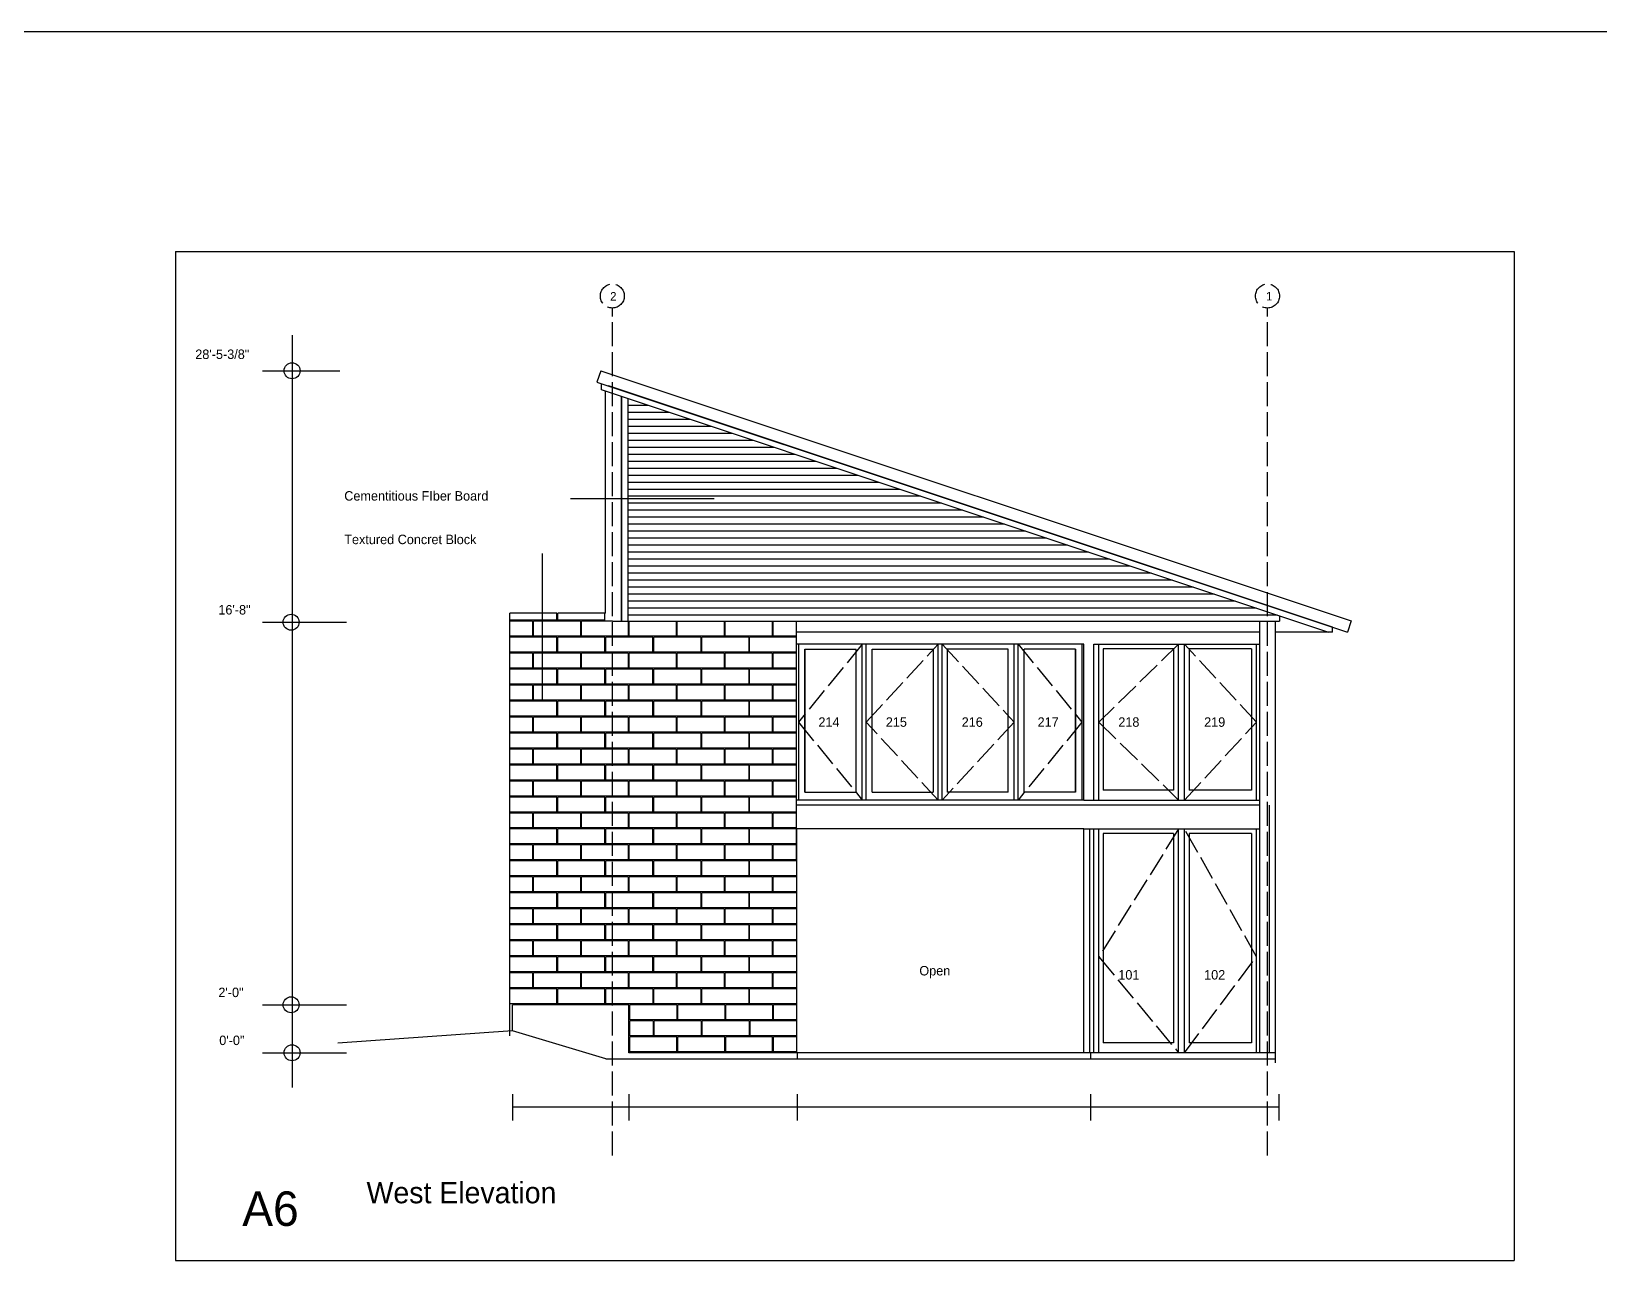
# Model space of a CAD drawing. Header units: inches. Extents: x -285 to 6358, y -2516 to 3346.
# Drawn here: x 3732 to 4518, y 723 to 1339 of the extents above; entities that cross this region are included whole.
import ezdxf

# ---------------------------------------------------------------- set-up
doc = ezdxf.new("R2010")
doc.units = ezdxf.units.IN
doc.header["$MEASUREMENT"] = 0
doc.linetypes.add('ACAD_ISO02W100', pattern=[15, 12, -3])
for name, color, linetype in [('blocks', 251, 'Continuous'), ('const', 7, 'Continuous'), ('e1', 7, 'Continuous'), ('e2', 251, 'Continuous'), ('glassSwing', 172, 'ACAD_ISO02W100'), ('grid', 252, 'ACAD_ISO02W100'), ('walls', 7, 'Continuous')]:
    doc.layers.add(name, color=color, linetype=linetype)

msp = doc.modelspace()

# ---------------------------------------------------------------- linework, layer by layer
for p, q in [((3804.63, 1228.42), (4474.76, 1228.42)), ((3804.63, 1228.42), (3804.63, 723.41)), ((4474.76, 1228.42), (4474.76, 723.41)), ((3804.63, 723.41), (4474.76, 723.41))]:
    msp.add_line(p, q)
at = {"layer": 'blocks'}
for p, q in [((3995.56, 1043.95), (3995.56, 1047.45)), ((3996.06, 1043.95), (3996.06, 1047.45)), ((4019.56, 1043.95), (4019.56, 1047.45)), ((3995.56, 1043.95), (3972.06, 1043.95)), ((3983.31, 1043.45), (3972.06, 1043.45)), ((3983.31, 1043.45), (3983.31, 1035.95)), ((3983.81, 1035.95), (3983.81, 1043.45)), ((4007.31, 1043.45), (3983.81, 1043.45)), ((4019.56, 1043.95), (3996.06, 1043.95)), ((4007.31, 1043.45), (4007.31, 1035.95)), ((4007.81, 1035.95), (4007.81, 1043.45)), ((4023.31, 1043.45), (4007.81, 1043.45)), ((4031.31, 1043.45), (4031.31, 1035.95)), ((4031.81, 1035.95), (4031.81, 1043.45)), ((4055.31, 1043.45), (4055.31, 1035.95)), ((4055.81, 1035.95), (4055.81, 1043.45)), ((4079.31, 1043.45), (4079.31, 1035.95)), ((4079.81, 1035.95), (4079.81, 1043.45)), ((4103.31, 1043.45), (4103.31, 1035.95)), ((4103.81, 1035.95), (4103.81, 1043.45)), ((3983.31, 1035.95), (3972.06, 1035.95)), ((3995.56, 1035.45), (3972.06, 1035.45)), ((4007.31, 1035.95), (3983.81, 1035.95)), ((3995.56, 1027.95), (3995.56, 1035.45)), ((3996.06, 1027.95), (3996.06, 1035.45)), ((4019.56, 1035.45), (3996.06, 1035.45)), ((4031.31, 1035.95), (4007.81, 1035.95)), ((4019.56, 1027.95), (4019.56, 1035.45)), ((4043.56, 1035.45), (4020.06, 1035.45)), ((4020.06, 1027.95), (4020.06, 1035.45)), ((4055.31, 1035.95), (4031.81, 1035.95)), ((4043.56, 1027.95), (4043.56, 1035.45)), ((4044.06, 1027.95), (4044.06, 1035.45)), ((4067.56, 1035.45), (4044.06, 1035.45)), ((4079.31, 1035.95), (4055.81, 1035.95)), ((4067.56, 1035.45), (4067.56, 1027.95)), ((4091.56, 1035.45), (4068.06, 1035.45)), ((4068.06, 1027.95), (4068.06, 1035.45)), ((4103.31, 1035.95), (4079.81, 1035.95)), ((4091.56, 1035.45), (4091.56, 1027.95)), ((4092.06, 1027.95), (4092.06, 1035.45)), ((4115.56, 1035.45), (4092.06, 1035.45)), ((4115.56, 1035.95), (4103.81, 1035.95)), ((3995.56, 1027.95), (3972.06, 1027.95)), ((3983.31, 1027.45), (3972.06, 1027.45)), ((3983.31, 1027.45), (3983.31, 1019.95)), ((3983.81, 1019.95), (3983.81, 1027.45)), ((4007.31, 1027.45), (3983.81, 1027.45)), ((4019.56, 1027.95), (3996.06, 1027.95)), ((4007.31, 1027.45), (4007.31, 1019.95)), ((4031.31, 1027.45), (4007.81, 1027.45)), ((4007.81, 1019.95), (4007.81, 1027.45)), ((4043.56, 1027.95), (4020.06, 1027.95)), ((4031.31, 1027.45), (4031.31, 1019.95)), ((4031.81, 1019.95), (4031.81, 1027.45)), ((4055.31, 1027.45), (4031.81, 1027.45)), ((4067.56, 1027.95), (4044.06, 1027.95)), ((4055.31, 1027.45), (4055.31, 1019.95)), ((4079.31, 1027.45), (4055.81, 1027.45)), ((4055.81, 1019.95), (4055.81, 1027.45)), ((4091.56, 1027.95), (4068.06, 1027.95)), ((4079.31, 1027.45), (4079.31, 1019.95)), ((4103.31, 1027.45), (4079.81, 1027.45)), ((4079.81, 1019.95), (4079.81, 1027.45)), ((4115.56, 1027.95), (4092.06, 1027.95)), ((4103.31, 1027.45), (4103.31, 1019.95)), ((4115.56, 1027.45), (4103.81, 1027.45)), ((4103.81, 1019.95), (4103.81, 1027.45)), ((3983.31, 1019.95), (3972.06, 1019.95)), ((3995.56, 1019.45), (3972.06, 1019.45)), ((4007.31, 1019.95), (3983.81, 1019.95)), ((3995.56, 1011.95), (3995.56, 1019.45)), ((3996.06, 1011.95), (3996.06, 1019.45)), ((4019.56, 1019.45), (3996.06, 1019.45)), ((4031.31, 1019.95), (4007.81, 1019.95)), ((4019.56, 1011.95), (4019.56, 1019.45)), ((4043.56, 1019.45), (4020.06, 1019.45)), ((4020.06, 1011.95), (4020.06, 1019.45)), ((4055.31, 1019.95), (4031.81, 1019.95)), ((4043.56, 1011.95), (4043.56, 1019.45)), ((4044.06, 1011.95), (4044.06, 1019.45)), ((4067.56, 1019.45), (4044.06, 1019.45)), ((4079.31, 1019.95), (4055.81, 1019.95)), ((4067.56, 1019.45), (4067.56, 1011.95)), ((4091.56, 1019.45), (4068.06, 1019.45)), ((4068.06, 1011.95), (4068.06, 1019.45)), ((4103.31, 1019.95), (4079.81, 1019.95)), ((4091.56, 1019.45), (4091.56, 1011.95)), ((4092.06, 1011.95), (4092.06, 1019.45)), ((4115.56, 1019.45), (4092.06, 1019.45)), ((4115.56, 1019.95), (4103.81, 1019.95)), ((3995.56, 1011.95), (3972.06, 1011.95)), ((3983.31, 1011.45), (3972.06, 1011.45)), ((3983.31, 1011.45), (3983.31, 1003.95)), ((3983.81, 1003.95), (3983.81, 1011.45)), ((4007.31, 1011.45), (3983.81, 1011.45)), ((4019.56, 1011.95), (3996.06, 1011.95)), ((4007.31, 1011.45), (4007.31, 1003.95)), ((4031.31, 1011.45), (4007.81, 1011.45)), ((4007.81, 1003.95), (4007.81, 1011.45)), ((4043.56, 1011.95), (4020.06, 1011.95)), ((4031.31, 1011.45), (4031.31, 1003.95)), ((4031.81, 1003.95), (4031.81, 1011.45)), ((4055.31, 1011.45), (4031.81, 1011.45)), ((4067.56, 1011.95), (4044.06, 1011.95)), ((4055.31, 1011.45), (4055.31, 1003.95)), ((4079.31, 1011.45), (4055.81, 1011.45)), ((4055.81, 1003.95), (4055.81, 1011.45)), ((4091.56, 1011.95), (4068.06, 1011.95)), ((4079.31, 1011.45), (4079.31, 1003.95)), ((4103.31, 1011.45), (4079.81, 1011.45)), ((4079.81, 1003.95), (4079.81, 1011.45)), ((4115.56, 1011.95), (4092.06, 1011.95)), ((4103.31, 1011.45), (4103.31, 1003.95)), ((4115.56, 1011.45), (4103.81, 1011.45)), ((4103.81, 1003.95), (4103.81, 1011.45)), ((3983.31, 1003.95), (3972.06, 1003.95)), ((3995.56, 1003.45), (3972.06, 1003.45)), ((4007.31, 1003.95), (3983.81, 1003.95)), ((3995.56, 995.95), (3995.56, 1003.45)), ((3996.06, 995.95), (3996.06, 1003.45)), ((4019.56, 1003.45), (3996.06, 1003.45)), ((4031.31, 1003.95), (4007.81, 1003.95)), ((4019.56, 995.95), (4019.56, 1003.45)), ((4043.56, 1003.45), (4020.06, 1003.45)), ((4020.06, 995.95), (4020.06, 1003.45)), ((4055.31, 1003.95), (4031.81, 1003.95)), ((4043.56, 995.95), (4043.56, 1003.45)), ((4044.06, 995.95), (4044.06, 1003.45)), ((4067.56, 1003.45), (4044.06, 1003.45)), ((4079.31, 1003.95), (4055.81, 1003.95)), ((4067.56, 1003.45), (4067.56, 995.95)), ((4068.06, 995.95), (4068.06, 1003.45)), ((4091.56, 1003.45), (4068.06, 1003.45)), ((4103.31, 1003.95), (4079.81, 1003.95)), ((4091.56, 1003.45), (4091.56, 995.95)), ((4092.06, 995.95), (4092.06, 1003.45)), ((4115.56, 1003.45), (4092.06, 1003.45)), ((4115.56, 1003.95), (4103.81, 1003.95)), ((3995.56, 995.95), (3972.06, 995.95)), ((3983.31, 995.45), (3972.06, 995.45)), ((3983.31, 995.45), (3983.31, 987.95)), ((3983.81, 987.95), (3983.81, 995.45)), ((4007.31, 995.45), (3983.81, 995.45)), ((4019.56, 995.95), (3996.06, 995.95)), ((4007.31, 995.45), (4007.31, 987.95)), ((4031.31, 995.45), (4007.81, 995.45)), ((4007.81, 987.95), (4007.81, 995.45)), ((4043.56, 995.95), (4020.06, 995.95)), ((4031.31, 995.45), (4031.31, 987.95)), ((4031.81, 987.95), (4031.81, 995.45)), ((4055.31, 995.45), (4031.81, 995.45)), ((4067.56, 995.95), (4044.06, 995.95)), ((4055.31, 995.45), (4055.31, 987.95)), ((4079.31, 995.45), (4055.81, 995.45)), ((4055.81, 987.95), (4055.81, 995.45)), ((4091.56, 995.95), (4068.06, 995.95)), ((4079.31, 995.45), (4079.31, 987.95)), ((4103.31, 995.45), (4079.81, 995.45)), ((4079.81, 987.95), (4079.81, 995.45)), ((4115.56, 995.95), (4092.06, 995.95)), ((4103.31, 995.45), (4103.31, 987.95)), ((4115.56, 995.45), (4103.81, 995.45)), ((4103.81, 987.95), (4103.81, 995.45)), ((3983.31, 987.95), (3972.06, 987.95)), ((3995.56, 987.45), (3972.06, 987.45)), ((4007.31, 987.95), (3983.81, 987.95)), ((3995.56, 979.95), (3995.56, 987.45)), ((3996.06, 979.95), (3996.06, 987.45)), ((4019.56, 987.45), (3996.06, 987.45)), ((4031.31, 987.95), (4007.81, 987.95)), ((4019.56, 979.95), (4019.56, 987.45)), ((4043.56, 987.45), (4020.06, 987.45)), ((4020.06, 979.95), (4020.06, 987.45)), ((4055.31, 987.95), (4031.81, 987.95)), ((4043.56, 979.95), (4043.56, 987.45)), ((4044.06, 979.95), (4044.06, 987.45)), ((4067.56, 987.45), (4044.06, 987.45)), ((4079.31, 987.95), (4055.81, 987.95)), ((4067.56, 987.45), (4067.56, 979.95)), ((4091.56, 987.45), (4068.06, 987.45)), ((4068.06, 979.95), (4068.06, 987.45)), ((4103.31, 987.95), (4079.81, 987.95)), ((4091.56, 987.45), (4091.56, 979.95)), ((4092.06, 979.95), (4092.06, 987.45)), ((4115.56, 987.45), (4092.06, 987.45)), ((4115.56, 987.95), (4103.81, 987.95)), ((3995.56, 979.95), (3972.06, 979.95)), ((3983.31, 979.45), (3972.06, 979.45)), ((3983.31, 979.45), (3983.31, 971.95)), ((3983.81, 971.95), (3983.81, 979.45)), ((4007.31, 979.45), (3983.81, 979.45)), ((4019.56, 979.95), (3996.06, 979.95)), ((4007.31, 979.45), (4007.31, 971.95)), ((4031.31, 979.45), (4007.81, 979.45)), ((4007.81, 971.95), (4007.81, 979.45)), ((4043.56, 979.95), (4020.06, 979.95)), ((4031.31, 979.45), (4031.31, 971.95)), ((4031.81, 971.95), (4031.81, 979.45)), ((4055.31, 979.45), (4031.81, 979.45)), ((4067.56, 979.95), (4044.06, 979.95)), ((4055.31, 979.45), (4055.31, 971.95)), ((4079.31, 979.45), (4055.81, 979.45)), ((4055.81, 971.95), (4055.81, 979.45)), ((4091.56, 979.95), (4068.06, 979.95)), ((4079.31, 979.45), (4079.31, 971.95)), ((4103.31, 979.45), (4079.81, 979.45)), ((4079.81, 971.95), (4079.81, 979.45)), ((4115.56, 979.95), (4092.06, 979.95)), ((4103.31, 979.45), (4103.31, 971.95)), ((4115.56, 979.45), (4103.81, 979.45)), ((4103.81, 971.95), (4103.81, 979.45)), ((3983.31, 971.95), (3972.06, 971.95)), ((3995.56, 971.45), (3972.06, 971.45)), ((4007.31, 971.95), (3983.81, 971.95)), ((3995.56, 963.95), (3995.56, 971.45)), ((4019.56, 971.45), (3996.06, 971.45)), ((3996.06, 963.95), (3996.06, 971.45)), ((4031.31, 971.95), (4007.81, 971.95)), ((4019.56, 963.95), (4019.56, 971.45)), ((4043.56, 971.45), (4020.06, 971.45)), ((4020.06, 963.95), (4020.06, 971.45)), ((4055.31, 971.95), (4031.81, 971.95)), ((4043.56, 963.95), (4043.56, 971.45)), ((4067.56, 971.45), (4044.06, 971.45)), ((4044.06, 963.95), (4044.06, 971.45)), ((4079.31, 971.95), (4055.81, 971.95)), ((4067.56, 971.45), (4067.56, 963.95)), ((4091.56, 971.45), (4068.06, 971.45)), ((4068.06, 963.95), (4068.06, 971.45)), ((4103.31, 971.95), (4079.81, 971.95)), ((4091.56, 971.45), (4091.56, 963.95)), ((4115.56, 971.45), (4092.06, 971.45)), ((4092.06, 963.95), (4092.06, 971.45)), ((4115.56, 971.95), (4103.81, 971.95)), ((3995.56, 963.95), (3972.06, 963.95)), ((3983.31, 963.45), (3972.06, 963.45)), ((3983.31, 963.45), (3983.31, 955.95)), ((3983.81, 955.95), (3983.81, 963.45)), ((4007.31, 963.45), (3983.81, 963.45)), ((4019.56, 963.95), (3996.06, 963.95)), ((4007.31, 963.45), (4007.31, 955.95)), ((4031.31, 963.45), (4007.81, 963.45)), ((4007.81, 955.95), (4007.81, 963.45)), ((4043.56, 963.95), (4020.06, 963.95)), ((4031.31, 963.45), (4031.31, 955.95)), ((4031.81, 955.95), (4031.81, 963.45)), ((4055.31, 963.45), (4031.81, 963.45)), ((4067.56, 963.95), (4044.06, 963.95)), ((4055.31, 963.45), (4055.31, 955.95)), ((4079.31, 963.45), (4055.81, 963.45)), ((4055.81, 955.95), (4055.81, 963.45)), ((4091.56, 963.95), (4068.06, 963.95)), ((4079.31, 963.45), (4079.31, 955.95)), ((4103.31, 963.45), (4079.81, 963.45)), ((4079.81, 955.95), (4079.81, 963.45)), ((4115.56, 963.95), (4092.06, 963.95)), ((4103.31, 963.45), (4103.31, 955.95)), ((4115.56, 963.45), (4103.81, 963.45)), ((4103.81, 955.95), (4103.81, 963.45)), ((3983.31, 955.95), (3972.06, 955.95)), ((3995.56, 955.45), (3972.06, 955.45)), ((4007.31, 955.95), (3983.81, 955.95)), ((3995.56, 947.95), (3995.56, 955.45)), ((3996.06, 947.95), (3996.06, 955.45)), ((4019.56, 955.45), (3996.06, 955.45)), ((4031.31, 955.95), (4007.81, 955.95)), ((4019.56, 947.95), (4019.56, 955.45)), ((4043.56, 955.45), (4020.06, 955.45)), ((4020.06, 947.95), (4020.06, 955.45)), ((4055.31, 955.95), (4031.81, 955.95)), ((4043.56, 947.95), (4043.56, 955.45)), ((4044.06, 947.95), (4044.06, 955.45)), ((4067.56, 955.45), (4044.06, 955.45)), ((4079.31, 955.95), (4055.81, 955.95)), ((4067.56, 955.45), (4067.56, 947.95)), ((4091.56, 955.45), (4068.06, 955.45)), ((4068.06, 947.95), (4068.06, 955.45)), ((4103.31, 955.95), (4079.81, 955.95)), ((4091.56, 955.45), (4091.56, 947.95)), ((4092.06, 947.95), (4092.06, 955.45)), ((4115.56, 955.45), (4092.06, 955.45)), ((4115.56, 955.95), (4103.81, 955.95)), ((3995.56, 947.95), (3972.06, 947.95)), ((3983.31, 947.45), (3972.06, 947.45)), ((3983.31, 947.45), (3983.31, 939.95)), ((3983.81, 939.95), (3983.81, 947.45)), ((4007.31, 947.45), (3983.81, 947.45)), ((4019.56, 947.95), (3996.06, 947.95)), ((4007.31, 947.45), (4007.31, 939.95)), ((4031.31, 947.45), (4007.81, 947.45)), ((4007.81, 939.95), (4007.81, 947.45)), ((4043.56, 947.95), (4020.06, 947.95)), ((4031.31, 947.45), (4031.31, 939.95)), ((4031.81, 939.95), (4031.81, 947.45)), ((4055.31, 947.45), (4031.81, 947.45)), ((4067.56, 947.95), (4044.06, 947.95)), ((4055.31, 947.45), (4055.31, 939.95)), ((4055.81, 939.95), (4055.81, 947.45)), ((4079.31, 947.45), (4055.81, 947.45)), ((4091.56, 947.95), (4068.06, 947.95)), ((4079.31, 947.45), (4079.31, 939.95)), ((4103.31, 947.45), (4079.81, 947.45)), ((4079.81, 939.95), (4079.81, 947.45)), ((4115.56, 947.95), (4092.06, 947.95)), ((4103.31, 947.45), (4103.31, 939.95)), ((4103.81, 939.95), (4103.81, 947.45)), ((4115.56, 947.45), (4103.81, 947.45)), ((3983.31, 939.95), (3972.06, 939.95)), ((3995.56, 939.45), (3972.06, 939.45)), ((4007.31, 939.95), (3983.81, 939.95)), ((3995.56, 931.95), (3995.56, 939.45)), ((3996.06, 931.95), (3996.06, 939.45)), ((4019.56, 939.45), (3996.06, 939.45)), ((4031.31, 939.95), (4007.81, 939.95)), ((4019.56, 931.95), (4019.56, 939.45)), ((4043.56, 939.45), (4020.06, 939.45)), ((4020.06, 931.95), (4020.06, 939.45)), ((4055.31, 939.95), (4031.81, 939.95)), ((4043.56, 931.95), (4043.56, 939.45)), ((4044.06, 931.95), (4044.06, 939.45)), ((4067.56, 939.45), (4044.06, 939.45)), ((4079.31, 939.95), (4055.81, 939.95)), ((4067.56, 939.45), (4067.56, 931.95)), ((4068.06, 931.95), (4068.06, 939.45)), ((4091.56, 939.45), (4068.06, 939.45)), ((4103.31, 939.95), (4079.81, 939.95)), ((4091.56, 939.45), (4091.56, 931.95)), ((4092.06, 931.95), (4092.06, 939.45)), ((4115.56, 939.45), (4092.06, 939.45)), ((4115.56, 939.95), (4103.81, 939.95)), ((3995.56, 931.95), (3972.06, 931.95)), ((3983.31, 931.45), (3972.06, 931.45)), ((3983.31, 931.45), (3983.31, 923.95)), ((4007.31, 931.45), (3983.81, 931.45)), ((3983.81, 923.95), (3983.81, 931.45)), ((4019.56, 931.95), (3996.06, 931.95)), ((4007.31, 931.45), (4007.31, 923.95)), ((4007.81, 923.95), (4007.81, 931.45)), ((4031.31, 931.45), (4007.81, 931.45)), ((4043.56, 931.95), (4020.06, 931.95)), ((4031.31, 931.45), (4031.31, 923.95)), ((4055.31, 931.45), (4031.81, 931.45)), ((4031.81, 923.95), (4031.81, 931.45)), ((4067.56, 931.95), (4044.06, 931.95)), ((4055.31, 931.45), (4055.31, 923.95)), ((4079.31, 931.45), (4055.81, 931.45)), ((4055.81, 923.95), (4055.81, 931.45)), ((4091.56, 931.95), (4068.06, 931.95)), ((4079.31, 931.45), (4079.31, 923.95)), ((4079.81, 923.95), (4079.81, 931.45)), ((4103.31, 931.45), (4079.81, 931.45)), ((4115.56, 931.95), (4092.06, 931.95)), ((4103.31, 931.45), (4103.31, 923.95)), ((4115.56, 931.45), (4103.81, 931.45)), ((4103.81, 923.95), (4103.81, 931.45)), ((3983.31, 923.95), (3972.06, 923.95)), ((3995.56, 923.45), (3972.06, 923.45)), ((4007.31, 923.95), (3983.81, 923.95)), ((3995.56, 915.95), (3995.56, 923.45)), ((3996.06, 915.95), (3996.06, 923.45)), ((4019.56, 923.45), (3996.06, 923.45)), ((4031.31, 923.95), (4007.81, 923.95)), ((4019.56, 915.95), (4019.56, 923.45)), ((4020.06, 915.95), (4020.06, 923.45)), ((4043.56, 923.45), (4020.06, 923.45)), ((4055.31, 923.95), (4031.81, 923.95)), ((4043.56, 915.95), (4043.56, 923.45)), ((4044.06, 915.95), (4044.06, 923.45)), ((4067.56, 923.45), (4044.06, 923.45)), ((4079.31, 923.95), (4055.81, 923.95)), ((4067.56, 923.45), (4067.56, 915.95)), ((4068.06, 915.95), (4068.06, 923.45)), ((4091.56, 923.45), (4068.06, 923.45)), ((4103.31, 923.95), (4079.81, 923.95)), ((4091.56, 923.45), (4091.56, 915.95)), ((4092.06, 915.95), (4092.06, 923.45)), ((4115.56, 923.45), (4092.06, 923.45)), ((4115.56, 923.95), (4103.81, 923.95)), ((3995.56, 915.95), (3972.06, 915.95)), ((3983.31, 915.45), (3972.06, 915.45)), ((3983.31, 915.45), (3983.31, 907.95)), ((3983.81, 907.95), (3983.81, 915.45)), ((4007.31, 915.45), (3983.81, 915.45)), ((4019.56, 915.95), (3996.06, 915.95)), ((4007.31, 915.45), (4007.31, 907.95)), ((4031.31, 915.45), (4007.81, 915.45)), ((4007.81, 907.95), (4007.81, 915.45)), ((4043.56, 915.95), (4020.06, 915.95)), ((4031.31, 915.45), (4031.31, 907.95)), ((4031.81, 907.95), (4031.81, 915.45)), ((4055.31, 915.45), (4031.81, 915.45)), ((4067.56, 915.95), (4044.06, 915.95)), ((4055.31, 915.45), (4055.31, 907.95)), ((4055.81, 907.95), (4055.81, 915.45)), ((4079.31, 915.45), (4055.81, 915.45)), ((4091.56, 915.95), (4068.06, 915.95)), ((4079.31, 915.45), (4079.31, 907.95)), ((4103.31, 915.45), (4079.81, 915.45)), ((4079.81, 907.95), (4079.81, 915.45)), ((4115.56, 915.95), (4092.06, 915.95)), ((4103.31, 915.45), (4103.31, 907.95)), ((4103.81, 907.95), (4103.81, 915.45)), ((4115.56, 915.45), (4103.81, 915.45)), ((3983.31, 907.95), (3972.06, 907.95)), ((3995.56, 907.45), (3972.06, 907.45)), ((4007.31, 907.95), (3983.81, 907.95)), ((3995.56, 899.95), (3995.56, 907.45)), ((3996.06, 899.95), (3996.06, 907.45)), ((4019.56, 907.45), (3996.06, 907.45)), ((4031.31, 907.95), (4007.81, 907.95)), ((4019.56, 899.95), (4019.56, 907.45)), ((4043.56, 907.45), (4020.06, 907.45)), ((4020.06, 899.95), (4020.06, 907.45)), ((4055.31, 907.95), (4031.81, 907.95)), ((4043.56, 899.95), (4043.56, 907.45)), ((4044.06, 899.95), (4044.06, 907.45)), ((4067.56, 907.45), (4044.06, 907.45)), ((4079.31, 907.95), (4055.81, 907.95)), ((4067.56, 907.45), (4067.56, 899.95)), ((4091.56, 907.45), (4068.06, 907.45)), ((4068.06, 899.95), (4068.06, 907.45)), ((4103.31, 907.95), (4079.81, 907.95)), ((4091.56, 907.45), (4091.56, 899.95)), ((4092.06, 899.95), (4092.06, 907.45)), ((4115.56, 907.45), (4092.06, 907.45)), ((4115.56, 907.95), (4103.81, 907.95)), ((3995.56, 899.95), (3972.06, 899.95)), ((3983.31, 899.45), (3972.06, 899.45)), ((3983.31, 899.45), (3983.31, 891.95)), ((3983.81, 891.95), (3983.81, 899.45)), ((4007.31, 899.45), (3983.81, 899.45)), ((4019.56, 899.95), (3996.06, 899.95)), ((4007.31, 899.45), (4007.31, 891.95)), ((4031.31, 899.45), (4007.81, 899.45)), ((4007.81, 891.95), (4007.81, 899.45)), ((4043.56, 899.95), (4020.06, 899.95)), ((4031.31, 899.45), (4031.31, 891.95)), ((4031.81, 891.95), (4031.81, 899.45)), ((4055.31, 899.45), (4031.81, 899.45)), ((4067.56, 899.95), (4044.06, 899.95)), ((4055.31, 899.45), (4055.31, 891.95)), ((4079.31, 899.45), (4055.81, 899.45)), ((4055.81, 891.95), (4055.81, 899.45)), ((4091.56, 899.95), (4068.06, 899.95)), ((4079.31, 899.45), (4079.31, 891.95)), ((4103.31, 899.45), (4079.81, 899.45)), ((4079.81, 891.95), (4079.81, 899.45)), ((4115.56, 899.95), (4092.06, 899.95)), ((4103.31, 899.45), (4103.31, 891.95)), ((4115.56, 899.45), (4103.81, 899.45)), ((4103.81, 891.95), (4103.81, 899.45)), ((3983.31, 891.95), (3972.06, 891.95)), ((3995.56, 891.45), (3972.06, 891.45)), ((4007.31, 891.95), (3983.81, 891.95)), ((3995.56, 883.95), (3995.56, 891.45)), ((3996.06, 883.95), (3996.06, 891.45)), ((4019.56, 891.45), (3996.06, 891.45)), ((4031.31, 891.95), (4007.81, 891.95)), ((4019.56, 883.95), (4019.56, 891.45)), ((4043.56, 891.45), (4020.06, 891.45)), ((4020.06, 883.95), (4020.06, 891.45)), ((4055.31, 891.95), (4031.81, 891.95)), ((4043.56, 883.95), (4043.56, 891.45)), ((4044.06, 883.95), (4044.06, 891.45)), ((4067.56, 891.45), (4044.06, 891.45)), ((4079.31, 891.95), (4055.81, 891.95)), ((4067.56, 891.45), (4067.56, 883.95)), ((4091.56, 891.45), (4068.06, 891.45)), ((4068.06, 883.95), (4068.06, 891.45)), ((4103.31, 891.95), (4079.81, 891.95)), ((4091.56, 891.45), (4091.56, 883.95)), ((4092.06, 883.95), (4092.06, 891.45)), ((4115.56, 891.45), (4092.06, 891.45)), ((4115.56, 891.95), (4103.81, 891.95)), ((3995.56, 883.95), (3972.06, 883.95)), ((3983.31, 883.45), (3972.06, 883.45)), ((3983.31, 883.45), (3983.31, 875.95)), ((4007.31, 883.45), (3983.81, 883.45)), ((3983.81, 875.95), (3983.81, 883.45)), ((4019.56, 883.95), (3996.06, 883.95)), ((4007.31, 883.45), (4007.31, 875.95)), ((4031.31, 883.45), (4007.81, 883.45)), ((4007.81, 875.95), (4007.81, 883.45)), ((4043.56, 883.95), (4020.06, 883.95)), ((4031.31, 883.45), (4031.31, 875.95)), ((4031.81, 875.95), (4031.81, 883.45)), ((4055.31, 883.45), (4031.81, 883.45)), ((4067.56, 883.95), (4044.06, 883.95)), ((4055.31, 883.45), (4055.31, 875.95)), ((4079.31, 883.45), (4055.81, 883.45)), ((4055.81, 875.95), (4055.81, 883.45)), ((4091.56, 883.95), (4068.06, 883.95)), ((4079.31, 883.45), (4079.31, 875.95)), ((4103.31, 883.45), (4079.81, 883.45)), ((4079.81, 875.95), (4079.81, 883.45)), ((4115.56, 883.95), (4092.06, 883.95)), ((4103.31, 883.45), (4103.31, 875.95)), ((4115.56, 883.45), (4103.81, 883.45)), ((4103.81, 875.95), (4103.81, 883.45)), ((3983.31, 875.95), (3972.06, 875.95)), ((3995.56, 875.45), (3972.06, 875.45)), ((4007.31, 875.95), (3983.81, 875.95)), ((3995.56, 867.95), (3995.56, 875.45)), ((3996.06, 867.95), (3996.06, 875.45)), ((4019.56, 875.45), (3996.06, 875.45)), ((4031.31, 875.95), (4007.81, 875.95)), ((4019.56, 867.95), (4019.56, 875.45)), ((4043.56, 875.45), (4020.06, 875.45)), ((4020.06, 867.95), (4020.06, 875.45)), ((4055.31, 875.95), (4031.81, 875.95)), ((4043.56, 867.95), (4043.56, 875.45)), ((4044.06, 867.95), (4044.06, 875.45)), ((4067.56, 875.45), (4044.06, 875.45)), ((4079.31, 875.95), (4055.81, 875.95)), ((4067.56, 875.45), (4067.56, 867.95)), ((4091.56, 875.45), (4068.06, 875.45)), ((4068.06, 867.95), (4068.06, 875.45)), ((4103.31, 875.95), (4079.81, 875.95)), ((4091.56, 875.45), (4091.56, 867.95)), ((4092.06, 867.95), (4092.06, 875.45)), ((4115.56, 875.45), (4092.06, 875.45)), ((4115.56, 875.95), (4103.81, 875.95)), ((3995.56, 867.95), (3972.06, 867.95)), ((3983.31, 867.45), (3972.06, 867.45)), ((3983.31, 867.45), (3983.31, 859.95)), ((3983.81, 859.95), (3983.81, 867.45)), ((4007.31, 867.45), (3983.81, 867.45)), ((4019.56, 867.95), (3996.06, 867.95)), ((4007.31, 867.45), (4007.31, 859.95)), ((4031.31, 867.45), (4007.81, 867.45)), ((4007.81, 859.95), (4007.81, 867.45)), ((4043.56, 867.95), (4020.06, 867.95)), ((4031.31, 867.45), (4031.31, 859.95)), ((4031.81, 859.95), (4031.81, 867.45)), ((4055.31, 867.45), (4031.81, 867.45)), ((4067.56, 867.95), (4044.06, 867.95)), ((4055.31, 867.45), (4055.31, 859.95)), ((4079.31, 867.45), (4055.81, 867.45)), ((4055.81, 859.95), (4055.81, 867.45)), ((4091.56, 867.95), (4068.06, 867.95)), ((4079.31, 867.45), (4079.31, 859.95)), ((4103.31, 867.45), (4079.81, 867.45)), ((4079.81, 859.95), (4079.81, 867.45)), ((4115.56, 867.95), (4092.06, 867.95)), ((4103.31, 867.45), (4103.31, 859.95)), ((4103.81, 859.95), (4103.81, 867.45)), ((4115.56, 867.45), (4103.81, 867.45)), ((3983.31, 859.95), (3972.06, 859.95)), ((3995.56, 859.45), (3972.06, 859.45)), ((4007.31, 859.95), (3983.81, 859.95)), ((3995.56, 851.95), (3995.56, 859.45)), ((3996.06, 851.95), (3996.06, 859.45)), ((4019.56, 859.45), (3996.06, 859.45)), ((4031.31, 859.95), (4007.81, 859.95)), ((4019.56, 851.95), (4019.56, 859.45)), ((4043.56, 859.45), (4020.06, 859.45)), ((4020.06, 851.95), (4020.06, 859.45)), ((4055.31, 859.95), (4031.81, 859.95)), ((4043.56, 859.45), (4043.56, 851.95)), ((4044.06, 851.95), (4044.06, 859.45)), ((4067.56, 859.45), (4044.06, 859.45)), ((4079.31, 859.95), (4055.81, 859.95)), ((4067.56, 859.45), (4067.56, 851.95)), ((4068.06, 851.95), (4068.06, 859.45)), ((4091.56, 859.45), (4068.06, 859.45)), ((4103.31, 859.95), (4079.81, 859.95)), ((4091.56, 859.45), (4091.56, 851.95)), ((4092.06, 851.95), (4092.06, 859.45)), ((4115.56, 859.45), (4092.06, 859.45)), ((4115.56, 859.95), (4103.81, 859.95)), ((3995.56, 851.95), (3972.06, 851.95)), ((4019.56, 851.95), (3996.06, 851.95)), ((4043.56, 851.95), (4020.06, 851.95)), ((4032.06, 843.95), (4032.06, 851.45)), ((4055.56, 851.45), (4032.06, 851.45)), ((4067.56, 851.95), (4044.06, 851.95)), ((4055.56, 851.45), (4055.56, 843.95)), ((4079.56, 851.45), (4056.06, 851.45)), ((4056.06, 843.95), (4056.06, 851.45)), ((4091.56, 851.95), (4068.06, 851.95)), ((4079.56, 851.45), (4079.56, 843.95)), ((4103.56, 851.45), (4080.06, 851.45)), ((4080.06, 843.95), (4080.06, 851.45)), ((4115.56, 851.95), (4092.06, 851.95)), ((4103.56, 851.45), (4103.56, 843.95)), ((4104.06, 843.95), (4104.06, 851.45)), ((4115.56, 851.45), (4104.06, 851.45)), ((4055.56, 843.95), (4032.06, 843.95)), ((4043.81, 843.45), (4032.06, 843.45)), ((4032.06, 835.95), (4032.06, 843.45)), ((4043.81, 843.45), (4043.81, 835.95)), ((4044.31, 835.95), (4044.31, 843.45)), ((4067.81, 843.45), (4044.31, 843.45)), ((4079.56, 843.95), (4056.06, 843.95)), ((4067.81, 843.45), (4067.81, 835.95)), ((4091.81, 843.45), (4068.31, 843.45)), ((4068.31, 835.95), (4068.31, 843.45)), ((4103.56, 843.95), (4080.06, 843.95)), ((4091.81, 843.45), (4091.81, 835.95)), ((4092.31, 835.95), (4092.31, 843.45)), ((4115.56, 843.45), (4092.31, 843.45)), ((4115.56, 843.95), (4104.06, 843.95)), ((4043.81, 835.95), (4032.06, 835.95)), ((4032.06, 827.95), (4032.06, 835.45)), ((4055.56, 835.45), (4032.06, 835.45)), ((4067.81, 835.95), (4044.31, 835.95)), ((4055.56, 827.95), (4055.56, 835.45)), ((4079.56, 835.45), (4056.06, 835.45)), ((4056.06, 827.95), (4056.06, 835.45)), ((4091.81, 835.95), (4068.31, 835.95)), ((4079.56, 827.95), (4079.56, 835.45)), ((4103.56, 835.45), (4080.06, 835.45)), ((4080.06, 827.95), (4080.06, 835.45)), ((4115.56, 835.95), (4092.31, 835.95)), ((4103.56, 827.95), (4103.56, 835.45)), ((4104.06, 827.95), (4104.06, 835.45)), ((4115.56, 835.45), (4104.06, 835.45)), ((4055.56, 827.95), (4032.06, 827.95)), ((4079.56, 827.95), (4056.06, 827.95)), ((4103.56, 827.95), (4080.06, 827.95)), ((4115.56, 827.95), (4104.06, 827.95))]:
    msp.add_line(p, q, dxfattribs=at)
at = {"layer": 'e1'}
for p, q in [((1267.49, 1338.67), (6357.66, 1338.67)), ((4027.81, 1155.9), (4027.81, 1043.45)), ((4023.31, 1043.45), (4357.31, 1043.45)), ((4115.56, 939.45), (4115.56, 1043.45)), ((4355.31, 1037.89), (4355.31, 1043.45)), ((4383.81, 1037.89), (4355.31, 1037.89)), ((4115.56, 923.45), (4115.56, 1027.45))]:
    msp.add_line(p, q, dxfattribs=at)
at = {"layer": 'e2'}
for p, q in [((3862.95, 1186.59), (3862.95, 810.02)), ((3848.2, 1168.81), (3886.85, 1168.81)), ((4381.97, 1037.84), (4019.81, 1158.56)), ((4383.81, 1040.39), (4021.31, 1161.23)), ((4027.81, 1043.45), (4027.81, 1155.9)), ((4031.31, 1043.45), (4031.31, 1154.73)), ((4041.14, 1151.45), (4031.31, 1151.45)), ((4051.64, 1147.95), (4031.31, 1147.95)), ((4062.14, 1144.45), (4031.31, 1144.45)), ((4072.64, 1140.95), (4031.31, 1140.95)), ((4083.14, 1137.45), (4031.31, 1137.45)), ((4093.64, 1133.95), (4031.31, 1133.95)), ((4104.14, 1130.45), (4031.31, 1130.45)), ((4114.64, 1126.95), (4031.31, 1126.95)), ((4125.14, 1123.45), (4031.31, 1123.45)), ((4135.64, 1119.95), (4031.31, 1119.95)), ((4146.14, 1116.45), (4031.31, 1116.45)), ((4156.64, 1112.95), (4031.31, 1112.95)), ((4167.14, 1109.45), (4031.31, 1109.45)), ((4177.64, 1105.95), (4031.31, 1105.95)), ((4188.14, 1102.45), (4031.31, 1102.45)), ((4198.64, 1098.95), (4031.31, 1098.95)), ((4209.14, 1095.45), (4031.31, 1095.45)), ((4219.64, 1091.95), (4031.31, 1091.95)), ((4230.14, 1088.45), (4031.31, 1088.45)), ((4240.64, 1084.95), (4031.31, 1084.95)), ((4251.14, 1081.45), (4031.31, 1081.45)), ((4261.64, 1077.95), (4031.31, 1077.95)), ((4272.14, 1074.45), (4031.31, 1074.45)), ((4282.64, 1070.95), (4031.31, 1070.95)), ((4293.14, 1067.45), (4031.31, 1067.45)), ((4303.64, 1063.95), (4031.31, 1063.95)), ((4314.14, 1060.45), (4031.31, 1060.45)), ((4324.64, 1056.95), (4031.31, 1056.95)), ((4335.14, 1053.45), (4031.31, 1053.45)), ((4345.64, 1049.95), (4031.31, 1049.95)), ((4356.14, 1046.45), (4031.31, 1046.45)), ((4357.31, 1046.06), (4357.31, 1043.45)), ((3848.2, 1042.98), (3890.16, 1042.98)), ((4347.31, 1037.89), (4115.56, 1037.89)), ((4347.31, 1043.45), (4347.31, 827.45)), ((4259.31, 1031.91), (4115.56, 1031.91)), ((4116.43, 1031.91), (4116.43, 953.95)), ((4119.68, 1029.41), (4119.68, 957.95)), ((4119.68, 957.95), (4119.68, 1029.41)), ((4119.68, 1029.41), (4145.43, 1029.41)), ((4145.43, 957.95), (4145.43, 1029.41)), ((4148.43, 953.95), (4148.43, 1031.91)), ((4150.43, 953.95), (4150.43, 1031.91)), ((4153.43, 957.95), (4153.43, 1029.41)), ((4153.43, 1029.41), (4183.93, 1029.41)), ((4183.93, 1029.41), (4183.93, 957.95)), ((4186.43, 953.95), (4186.43, 1031.91)), ((4188.43, 953.95), (4188.43, 1031.91)), ((4190.93, 1029.41), (4190.93, 957.95)), ((4221.43, 1029.41), (4190.93, 1029.41)), ((4221.43, 957.95), (4221.43, 1029.41)), ((4224.43, 953.95), (4224.43, 1031.91)), ((4226.43, 953.95), (4226.43, 1031.91)), ((4229.43, 957.95), (4229.43, 1029.41)), ((4255.18, 1029.41), (4229.43, 1029.41)), ((4255.18, 957.95), (4255.18, 1029.41)), ((4255.18, 1029.41), (4255.18, 957.95)), ((4258.43, 1031.91), (4258.43, 953.95)), ((4259.31, 953.95), (4259.31, 1031.91)), ((4264.31, 1031.91), (4347.31, 1031.91)), ((4264.31, 953.95), (4264.31, 1031.91)), ((4266.84, 1031.91), (4345.81, 1031.91)), ((4266.84, 953.95), (4266.84, 1031.91)), ((4304.31, 1029.66), (4269.09, 1029.66)), ((4269.09, 1029.66), (4269.09, 958.86)), ((4304.31, 1029.66), (4304.31, 958.86)), ((4306.81, 953.95), (4306.81, 1031.91)), ((4309.81, 953.95), (4309.81, 1031.91)), ((4312.06, 1029.66), (4312.06, 958.86)), ((4343.31, 1029.66), (4312.06, 1029.66)), ((4343.31, 1029.66), (4343.31, 958.86)), ((4345.81, 953.95), (4345.81, 1031.91)), ((4119.68, 957.95), (4145.43, 957.95)), ((4153.43, 957.95), (4183.93, 957.95)), ((4221.43, 957.95), (4190.93, 957.95)), ((4255.18, 957.95), (4229.43, 957.95)), ((4304.31, 958.86), (4269.09, 958.86)), ((4343.31, 958.86), (4312.06, 958.86)), ((4259.31, 953.95), (4115.56, 953.95)), ((4347.31, 951.45), (4115.56, 951.45)), ((4259.31, 953.95), (4347.31, 953.95)), ((4266.84, 953.95), (4347.31, 953.95)), ((4352.31, 827.45), (4352.31, 951.45)), ((4259.31, 939.45), (4347.31, 939.45)), ((4262.31, 827.45), (4262.31, 939.45)), ((4264.31, 827.45), (4264.31, 939.45)), ((4266.84, 939.45), (4345.81, 939.45)), ((4266.84, 827.45), (4266.84, 939.45)), ((4304.31, 937.2), (4269.09, 937.2)), ((4269.09, 937.2), (4269.09, 832.36)), ((4304.31, 937.2), (4304.31, 832.36)), ((4306.81, 827.45), (4306.81, 939.45)), ((4309.81, 827.45), (4309.81, 939.45)), ((4312.06, 937.2), (4312.06, 832.36)), ((4343.31, 937.2), (4312.06, 937.2)), ((4343.31, 937.2), (4343.31, 832.36)), ((4345.81, 827.45), (4345.81, 939.45)), ((3848.2, 851.48), (3890.16, 851.48)), ((4031.56, 851.45), (3973.31, 851.45)), ((4031.56, 827.45), (4031.56, 851.45)), ((4304.31, 832.36), (4269.09, 832.36)), ((4343.31, 832.36), (4312.06, 832.36)), ((3848.2, 827.45), (3890.16, 827.45)), ((4115.81, 827.45), (4031.56, 827.45)), ((4355.31, 827.45), (4115.81, 827.45)), ((4115.81, 827.45), (4115.81, 824.45)), ((4262.68, 827.45), (4262.68, 824.45)), ((3973.31, 806.76), (3973.31, 793.62)), ((4031.56, 806.76), (4031.56, 793.62)), ((4115.81, 806.76), (4115.81, 793.62)), ((4262.68, 806.76), (4262.68, 793.62)), ((4356.93, 806.76), (4356.93, 793.62)), ((4356.93, 800.19), (3973.31, 800.19))]:
    msp.add_line(p, q, dxfattribs=at)
for centre in [(3862.95, 1168.81), (3862.5, 1042.95), (3862.5, 851.45), (3862.95, 827.45)]:
    msp.add_circle(centre, 4, dxfattribs=at)
at = {"layer": 'glassSwing'}
for p, q in [((4148.43, 1031.91), (4116.43, 992.93)), ((4150.43, 992.93), (4186.43, 1031.91)), ((4188.43, 1031.91), (4224.43, 992.93)), ((4226.43, 1031.91), (4258.43, 992.93)), ((4306.81, 1031.91), (4266.84, 992.93)), ((4345.81, 992.93), (4309.81, 1031.91)), ((4116.43, 992.93), (4148.43, 953.95)), ((4186.43, 953.95), (4150.43, 992.93)), ((4224.43, 992.93), (4188.43, 953.95)), ((4258.43, 992.93), (4226.43, 953.95)), ((4266.84, 992.93), (4306.81, 953.95)), ((4309.81, 953.95), (4345.81, 992.93)), ((4306.81, 939.45), (4266.84, 875.45)), ((4345.81, 875.45), (4309.81, 939.45)), ((4266.84, 875.45), (4306.81, 827.45)), ((4309.81, 827.45), (4345.81, 875.45))]:
    msp.add_line(p, q, dxfattribs=at)
at = {"layer": 'grid'}
for p, q in [((4023.31, 776.04), (4023.31, 1200.2)), ((4351.31, 776.04), (4351.31, 1200.2))]:
    msp.add_line(p, q, dxfattribs=at)
for centre in [(4023.31, 1206.2), (4351.31, 1206.2)]:
    msp.add_circle(centre, 6, dxfattribs=at)
at = {"layer": 'walls'}
for p, q in [((4017.51, 1168.81), (4015.62, 1163.12)), ((4015.62, 1163.12), (4391.31, 1037.89)), ((4017.51, 1168.81), (4393.2, 1043.58)), ((4017.81, 1159.23), (4017.81, 1162.39)), ((4019.81, 1158.56), (4017.81, 1159.23)), ((4019.81, 1047.45), (4019.81, 1158.56)), ((4002.31, 1104.9), (4074.31, 1104.9)), ((3988.16, 1077.31), (3988.16, 1003.31)), ((3972.06, 851.95), (3972.06, 1047.45)), ((3995.56, 1047.45), (3972.06, 1047.45)), ((4019.81, 1047.45), (3996.06, 1047.45)), ((4355.31, 822.45), (4355.31, 1037.89)), ((4383.81, 1040.39), (4391.31, 1037.89)), ((4383.81, 1037.89), (4383.81, 1040.39)), ((4393.2, 1043.58), (4391.31, 1037.89)), ((3972.06, 835.95), (3972.06, 1031.45)), ((4115.56, 939.45), (4115.56, 827.45)), ((4259.31, 939.45), (4115.56, 939.45)), ((4259.31, 827.45), (4259.31, 939.45)), ((3973.31, 838.5), (3973.31, 851.45)), ((3973.31, 838.5), (3885.85, 832.33)), ((4019.98, 824.45), (3973.31, 838.5)), ((4019.98, 824.45), (4355.31, 824.45))]:
    msp.add_line(p, q, dxfattribs=at)

# ---------------------------------------------------------------- texts
at = {"layer": 'const', "attachment_point": 1}
for s, insert, char_height, width in [('2', (4022.22, 1208.19), 4.26, 1625.1973), ('1', (4350.58, 1208.23), 4.26, 1625.1973), ('28\'-5-3/8"', (3814.5, 1179.43), 4.736, 1805.7748), ('Cementitious FIber Board', (3889.09, 1108.55), 4.7359, 1805.7748), ('Textured Concret Block', (3889.09, 1086.75), 4.7359, 1805.7748), ('16\'-8"', (3826.05, 1051.54), 4.736, 1805.7748), ('214', (4126.47, 995.34), 4.736, 1805.7748), ('215', (4160.22, 995.34), 4.736, 1805.7748), ('216', (4198.22, 995.34), 4.736, 1805.7748), ('217', (4236.22, 995.34), 4.736, 1805.7748), ('218', (4276.62, 995.34), 4.736, 1805.7748), ('219', (4319.59, 995.34), 4.736, 1805.7748), ('Open', (4177.01, 870.88), 4.736, 1805.7748), ('101', (4276.62, 868.84), 4.736, 1805.7748), ('102', (4319.59, 868.84), 4.736, 1805.7748), ('2\'-0"', (3826.05, 860.04), 4.736, 1805.7748), ('0\'-0"', (3826.5, 836.04), 4.736, 1805.7748), ('West Elevation', (3900.25, 762.76), 10.6557, 4062.9933), ('A6', (3838.04, 758.05), 17.262, 6582.0491)]:
    msp.add_mtext(s, dxfattribs=dict(at, insert=insert, char_height=char_height, width=width))

doc.saveas('drawing.dxf')
